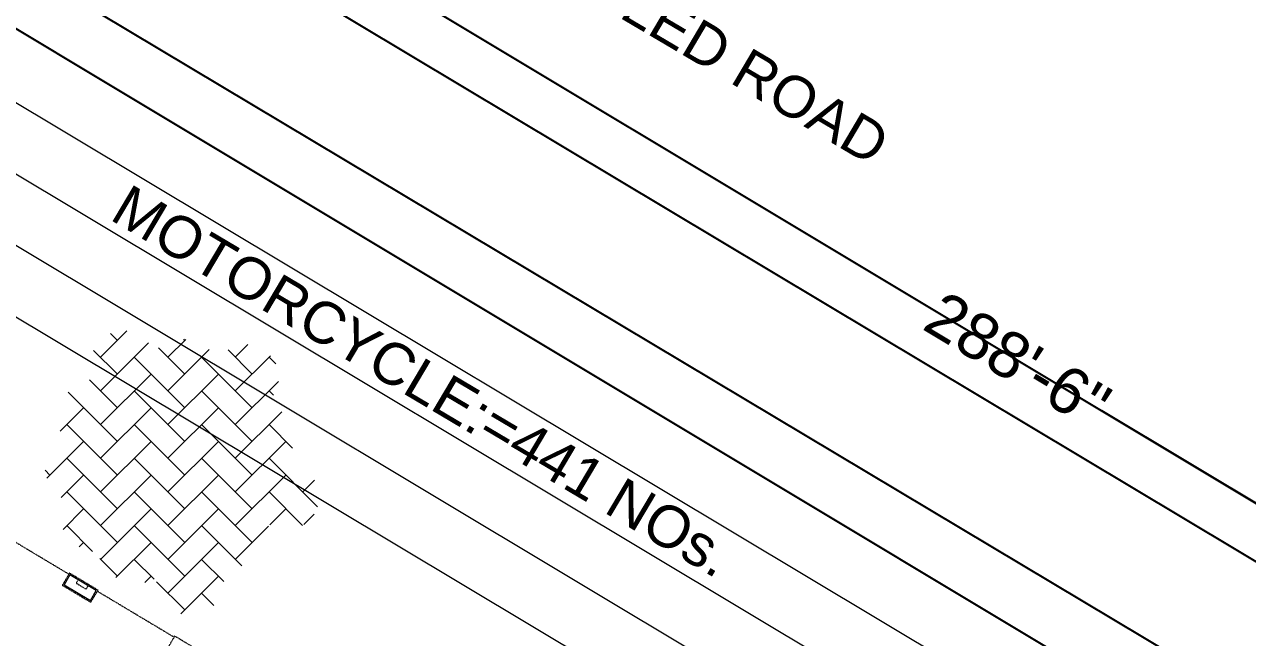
# Model space of a CAD drawing. Header units: inches. Extents: x -110725 to 51121, y 8404 to 44825.
# Drawn here: x -1531 to -94, y 25407 to 26127 of the extents above; entities that cross this region are included whole.
import ezdxf

# ---------------------------------------------------------------- set-up
doc = ezdxf.new("R2010")
doc.units = ezdxf.units.IN
doc.header["$LTSCALE"] = 0.1
doc.header["$MEASUREMENT"] = 0
doc.linetypes.add('CENTER', pattern=[2, 1.25, -0.25, 0.25, -0.25])
doc.linetypes.add('DASHED2', pattern=[0.375, 0.25, -0.125])
doc.layers.get('0').update_dxf_attribs({"color": 1, "lineweight": 0})
doc.layers.get('Defpoints').update_dxf_attribs({"lineweight": 0})
for name, color, linetype in [('boundary', 6, 'Continuous'), ('building', 6, 'Continuous'), ('road', 8, 'Continuous')]:
    doc.layers.add(name, color=color, linetype=linetype)
for name, color, linetype, lineweight in [('dim', 252, 'Continuous', 0), ('HATCH', 5, 'Continuous', 5), ('TEXT', 3, 'Continuous', 0), ('WALL', 7, 'Continuous', 0), ('WIN', 160, 'Continuous', 0)]:
    doc.layers.add(name, color=color, linetype=linetype, lineweight=lineweight)
doc.styles.add('as', font='arial.ttf')
doc.styles.add('EHSAN', font='arial.ttf', dxfattribs={"height": 54})
doc.styles.get("Standard").update_dxf_attribs({"font": 'arial.ttf'})
doc.dimstyles.new('DIM1', dxfattribs={"dimtxt": 54, "dimasz": 6, "dimexe": 6, "dimexo": 3, "dimgap": 1, "dimtad": 0, "dimzin": 0, "dimdsep": 46, "dimlunit": 4, "dimtxsty": 'EHSAN', "dimblk": 'ARCHTICK', "dimcen": 3, "dimdle": 6, "dimclrd": 4, "dimclre": 4, "dimclrt": 6, "dimadec": 0, "dimazin": 0, "dimtfac": 1, "dimtofl": 0, "dimtmove": 1, "dimatfit": 3, "dimldrblk": 'ARCHTICK', "dimfxl": 4, "dimtolj": 1, "dimtzin": 3, "dimlwd": -1, "dimlwe": -1, "dimarcsym": 0})

# ---------------------------------------------------------------- blocks, each defined once
blk = doc.blocks.new('_ArchTick')
at = {"color": 0, "linetype": 'ByBlock', "const_width": 0.15}
blk.add_lwpolyline([(-0.5, -0.5), (0.5, 0.5)], dxfattribs=at)
blk = doc.blocks.new('*D1987')
at = {"layer": 'Defpoints', "color": 0, "transparency": 16777216}
for p in [(-1848.1, 26623.7), (-1987.9, 26390.9, 1175.7), (980.2, 24608.8, 1175.7)]:
    blk.add_point(p, dxfattribs=at)
at = {"layer": 'dim', "color": 4, "transparency": 16777216}
for p, q in [((-1986.4, 26393.4), (-1845, 26628.8)), ((-1868.7, 26636.1), (-462.8, 25792)), ((1140.6, 24829.3), (-265.3, 25673.4)), ((981.8, 24611.4), (1123.1, 24846.8))]:
    blk.add_line(p, q, dxfattribs=at)
at = {"layer": 'dim', "color": 4, "transparency": 16777216, "xscale": 24, "yscale": 24, "zscale": 24}
for p, rotation in [((-1848.1, 26623.7), 149.019361839217), ((1120, 24841.6), 329.019361839217)]:
    blk.add_blockref('_ArchTick', p, dxfattribs=dict(at, rotation=rotation))
at = {"layer": 'dim', "color": 6, "transparency": 16777216, "insert": (-364.1, 25732.7), "char_height": 54, "attachment_point": 5, "rotation": 329.0194, "style": 'EHSAN'}
blk.add_mtext('\\A1;288\'-6"', dxfattribs=at)

msp = doc.modelspace()

# ---------------------------------------------------------------- hatches: boundary and pattern name
at = {"layer": 'HATCH'}
h = msp.add_hatch(dxfattribs=at)
h.set_pattern_fill('AR-HBONE', color=251, scale=7)
h.set_pattern_definition([(45, (35542.878, 4590.844), (3e-15, 39.59798), [84, -28]), (135, (35562.677, 4610.643), (3e-15, 39.59798), [84, -28])])
edge = h.paths.add_edge_path()
edge.add_arc((-1261.21088, 25638.88623), 46.23757, 321.43452144, 431.43452134)
edge.add_arc((-1270.79175, 25712.5468), 38.47577, 309.17031682, 509.43681154)
edge.add_arc((-1345.0566, 25710.99584), 46.23757, 27.17260702, 137.17260692)
edge.add_arc((-1414.68118, 25729.38913), 38.01942, 20.0565317, 210.02676781)
edge.add_arc((-1445.25016, 25664.18612), 46.23757, 92.91069259, 202.91069249)
edge.add_arc((-1460.80642, 25608.67484), 46.23757, 125.77973538, 235.77973528)
edge.add_arc((-1443.74521, 25553.60748), 46.23757, 158.64877817, 268.64877807)
edge.add_arc((-1399.52907, 25516.61514), 46.23757, 191.51782095, 301.51782086)
edge.add_arc((-1336.17617, 25472.4082), 39.47334, 173.02945644, 385.74427095)
edge.add_arc((-1290.42102, 25534.65216), 46.23757, 257.25590653, 367.25590643)
edge.add_arc((-1222.88156, 25571.93507), 38.18832, 235.42339105, 453.26703682)

# ---------------------------------------------------------------- linework, layer by layer
at = {"color": 9}
for p, q in [((-2042.84768, 26336.08242), (943.20593, 24547.0137, 1.07221)), ((-2131.3347, 26305.16784, -0.01849), (906.2026, 24485.25311, 1.07221)), ((-2168.33802, 26243.40728, -0.01849), (869.19928, 24423.49255, 1.07221)), ((-2205.34134, 26181.64671, -0.01849), (832.19596, 24361.73198, 1.07221))]:
    msp.add_line(p, q, dxfattribs=at)
at = {"layer": 'boundary', "linetype": 'CENTER', "elevation": -26.09038}
msp.add_lwpolyline([(-2296.1917, 26306.46684), (-1987.91212, 26390.86365), (980.22114, 24608.79412)], dxfattribs=at)
at = {"layer": 'building', "linetype": 'Continuous', "elevation": 1.07221}
msp.add_lwpolyline([(-5750.4399, 20787.09078), (-3585.63687, 24214.83069), (-3398.37467, 24266.09692), (-3277.29509, 24450.76329), (-3314.05013, 24650.22286), (-2296.1917, 26306.46684), (-1987.91212, 26390.86365), (980.22114, 24608.79412), (1016.4168, 24483.42297), (980.1166, 24420.82334), (1294.61423, 24234.54273), (1524.90631, 24283.46768), (4069.27015, 22826.982)], dxfattribs=at)
at = {"layer": 'road', "linetype": 'Continuous'}
for points, elevation in [([(9047.2707, 20083.63124), (8821.63366, 20218.94372), (-2747.1018, 27162.757)], 4.40796), ([(-2778.14453, 27109.72141), (8993.77831, 20058.33929)], 1.42961), ([(-2210.4013, 26513.70008), (-2128.10231, 26528.62687), (-1973.06227, 26477.02846), (-1771.00569, 26336.76517), (7378.72232, 20864.22481), (7990.44622, 20463.11896)], 3.21662)]:
    msp.add_lwpolyline(points, dxfattribs=dict(at, elevation=elevation))
at = {"layer": 'WALL', "elevation": 27.16259}
msp.add_lwpolyline([(-1477.44341, 25480.31453), (-1484.38014, 25468.733), (-1453.49606, 25450.23506), (-1446.55933, 25461.81659)], close=True, dxfattribs=at)
at = {"layer": 'WIN', "linetype": 'DASHED2'}
for p, q in [((-1467.79214, 25474.53392), (-1470.10438, 25470.67341)), ((-1470.10438, 25470.67341), (-1458.52285, 25463.73669)), ((-1456.21061, 25467.5972), (-1458.52285, 25463.73669))]:
    msp.add_line(p, q, dxfattribs=at)
at = {"layer": 'WIN', "linetype": 'DASHED2', "elevation": 27.16259}
for points in [[(-1478.73025, 25481.08528), (-1568.8088, 25535.0376)], [(-1355.19394, 25407.09352), (-1445.2725, 25461.04584)]]:
    msp.add_lwpolyline(points, dxfattribs=at)
for points in [[(-1477.9595, 25482.37211), (-1486.43772, 25468.21691), (-1452.97997, 25448.17748), (-1444.50175, 25462.33268)], [(-1354.42319, 25408.38035), (-1362.90141, 25394.22515), (-1329.44366, 25374.18572), (-1320.96544, 25388.34092)]]:
    msp.add_lwpolyline(points, close=True, dxfattribs=at)

# ---------------------------------------------------------------- texts
at = {"layer": 'TEXT', "color": 7, "linetype": 'Continuous', "lineweight": 25}
msp.add_text('METALLED ROAD ', height=48.6116571, rotation=329.43719354, dxfattribs=at).set_placement((-1028.89062, 26251.54748))
at = {"layer": 'TEXT', "lineweight": 25, "style": 'as'}
msp.add_text('MOTORCYCLE:=441 NOs.', height=48.9641403, rotation=329.33369272, dxfattribs=at).set_placement((-1432.28477, 25898.84557))

# ---------------------------------------------------------------- dimensions: what is measured, and where the dimension line sits
at = {"layer": 'dim'}
dim = msp.add_linear_dim(base=(-1848.11879, 26623.69701, -1174.66297), p1=(980.22114, 24608.79412, 1.07221), p2=(-1987.91212, 26390.86365, 1.07221), angle=149.01936184, dimstyle='DIM1', override={"dimtxt": 36, "dimasz": 24, "dimdle": 24}, dxfattribs=at)
dim.commit()
dim.dimension.update_dxf_attribs({"geometry": '*D1987', "text_midpoint": (-364.05216, 25732.66224, -1174.66297), "dimtype": 161})

doc.saveas('drawing.dxf')
